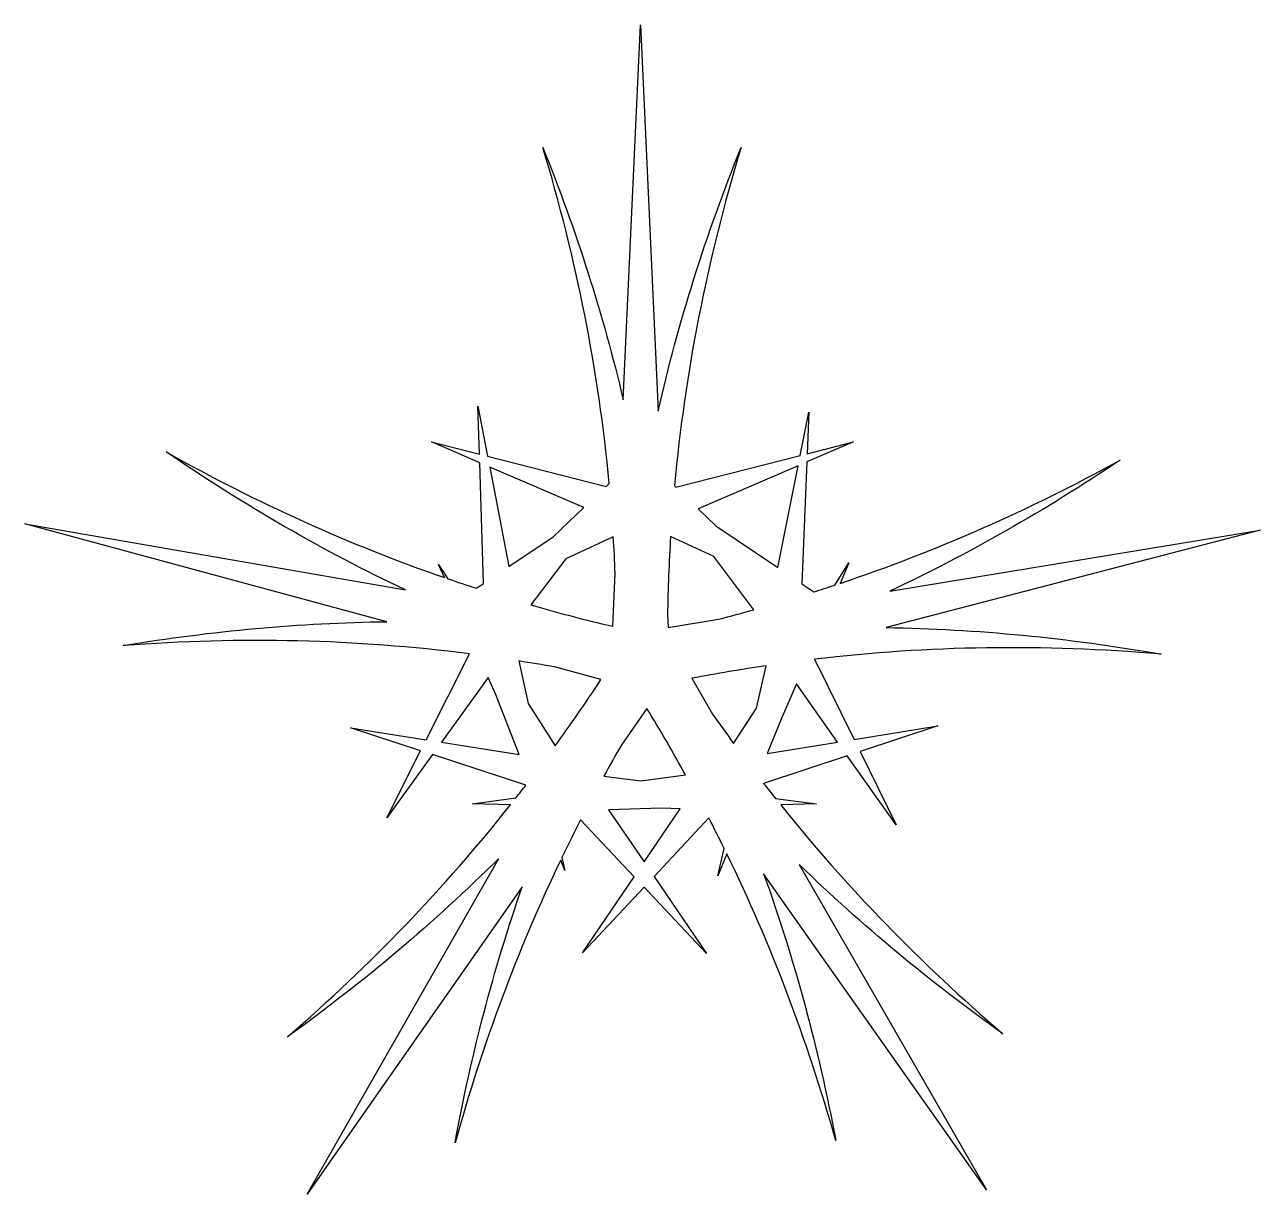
# Model space of a CAD drawing. Header units: centimetres. Extents: x -10.1 to 10.1, y -9.5 to 9.5.
import ezdxf

# ---------------------------------------------------------------- set-up
doc = ezdxf.new("R2010")
doc.units = ezdxf.units.CM
doc.header["$MEASUREMENT"] = 0
doc.layers.add('Camada 1', color=7, linetype='Continuous')

msp = doc.modelspace()

# ---------------------------------------------------------------- linework, layer by layer
at = {"layer": 'Camada 1'}
for points, knots in [([(10.07799, 1.29271), (10.07799, 1.29271), (4.03689, 0.30132), (4.03689, 0.30132), (4.03689, 0.30132), (5.32528, 0.90801), (6.56554, 1.61252), (7.79159, 2.43563), (7.79159, 2.43563), (6.29183, 1.61405), (4.78801, 0.95108), (3.22187, 0.42548), (3.22187, 0.42548), (3.22187, 0.42548), (3.36837, 0.76253), (3.36837, 0.76253), (3.36837, 0.76253), (3.36837, 0.76253), (3.13519, 0.39762), (3.13519, 0.39762), (3.13519, 0.39762), (3.02219, 0.3601), (2.90812, 0.32362), (2.79359, 0.28713), (2.79359, 0.28713), (2.79359, 0.28713), (2.601, 0.41638), (2.601, 0.41638), (2.601, 0.41638), (2.601, 0.41638), (2.6826, 2.40576), (2.6826, 2.40576), (2.6826, 2.40576), (2.6826, 2.40576), (3.43933, 2.73215), (3.43933, 2.73215), (3.43933, 2.73215), (3.43933, 2.73215), (2.68818, 2.54107), (2.68818, 2.54107), (2.68818, 2.54107), (2.68818, 2.54107), (2.71607, 3.21618), (2.71607, 3.21618), (2.71607, 3.21618), (2.71607, 3.21618), (2.57362, 2.51167), (2.57362, 2.51167), (2.57362, 2.51167), (2.57362, 2.51167), (0.54371, 1.99417), (0.54371, 1.99417), (0.54371, 1.99417), (0.54371, 1.99417), (0.52191, 2.01547), (0.52191, 2.01547), (0.52191, 2.01547), (0.69273, 3.87861), (1.05108, 5.68857), (1.6081, 7.53653), (1.6081, 7.53653), (1.03181, 6.10521), (0.58527, 4.68604), (0.25484, 3.23493), (0.25484, 3.23493), (0.25484, 3.23493), (-0.03459, 9.53655), (-0.03459, 9.53655), (-0.03459, 9.53655), (-0.03459, 9.53655), (-0.3154, 3.42145), (-0.3154, 3.42145), (-0.3154, 3.42145), (-0.64179, 4.80768), (-1.07441, 6.16653), (-1.62559, 7.53651), (-1.62559, 7.53651), (-1.07264, 5.70223), (-0.7163, 3.90497), (-0.54347, 2.05651), (-0.54347, 2.05651), (-0.54347, 2.05651), (-0.59517, 2.00735), (-0.59517, 2.00735), (-0.59517, 2.00735), (-0.59517, 2.00735), (-2.52676, 2.4995), (-2.52676, 2.4995), (-2.52676, 2.4995), (-2.52676, 2.4995), (-2.68363, 3.31807), (-2.68363, 3.31807), (-2.68363, 3.31807), (-2.68363, 3.31807), (-2.65905, 2.53347), (-2.65905, 2.53347), (-2.65905, 2.53347), (-2.65905, 2.53347), (-3.44036, 2.73215), (-3.44036, 2.73215), (-3.44036, 2.73215), (-3.44036, 2.73215), (-2.65449, 2.39258), (-2.65449, 2.39258), (-2.65449, 2.39258), (-2.65449, 2.39258), (-2.59239, 0.42297), (-2.59239, 0.42297), (-2.59239, 0.42297), (-2.59239, 0.42297), (-2.70796, 0.34542), (-2.70796, 0.34542), (-2.70796, 0.34542), (-2.86507, 0.39662), (-3.02094, 0.44882), (-3.17654, 0.50203), (-3.17654, 0.50203), (-3.17654, 0.50203), (-3.32606, 0.73365), (-3.32606, 0.73365), (-3.32606, 0.73365), (-3.32606, 0.73365), (-3.23229, 0.52026), (-3.23229, 0.52026), (-3.23229, 0.52026), (-4.78907, 1.06004), (-6.28198, 1.73568), (-7.77008, 2.56943), (-7.77008, 2.56943), (-6.49738, 1.69765), (-5.20849, 0.95462), (-3.86359, 0.31801), (-3.86359, 0.31801), (-3.86359, 0.31801), (-10.07799, 1.39812), (-10.07799, 1.39812), (-10.07799, 1.39812), (-10.07799, 1.39812), (-4.16818, -0.19843), (-4.16818, -0.19843), (-4.16818, -0.19843), (-5.59193, -0.21719), (-7.01285, -0.34594), (-8.46978, -0.58769), (-8.46978, -0.58769), (-6.53718, -0.44272), (-4.68542, -0.4853), (-2.82124, -0.72403), (-2.82124, -0.72403), (-2.82124, -0.72403), (-3.52905, -2.12545), (-3.52905, -2.12545), (-3.52905, -2.12545), (-3.52905, -2.12545), (-4.76574, -1.92979), (-4.76574, -1.92979), (-4.76574, -1.92979), (-4.76574, -1.92979), (-3.61901, -2.30333), (-3.61901, -2.30333), (-3.61901, -2.30333), (-3.61901, -2.30333), (-4.17172, -3.39863), (-4.17172, -3.39863), (-4.17172, -3.39863), (-4.17172, -3.39863), (-3.42615, -2.36668), (-3.42615, -2.36668), (-3.42615, -2.36668), (-3.42615, -2.36668), (-1.90054, -2.86338), (-1.90054, -2.86338), (-1.90054, -2.86338), (-1.95428, -2.93384), (-2.01002, -3.00173), (-2.06477, -3.07169), (-2.06477, -3.07169), (-2.06477, -3.07169), (-2.78018, -3.1685), (-2.78018, -3.1685), (-2.78018, -3.1685), (-2.78018, -3.1685), (-2.15246, -3.18321), (-2.15246, -3.18321), (-2.15246, -3.18321), (-3.23355, -4.54661), (-4.4287, -5.79094), (-5.78934, -6.96781), (-5.78934, -6.96781), (-4.53717, -6.06717), (-3.40058, -5.10721), (-2.34457, -4.05853), (-2.34457, -4.05853), (-2.34457, -4.05853), (-5.47205, -9.53655), (-5.47205, -9.53655), (-5.47205, -9.53655), (-5.47205, -9.53655), (-1.9624, -4.52029), (-1.9624, -4.52029), (-1.9624, -4.52029), (-2.42844, -5.86649), (-2.79033, -7.2456), (-3.05743, -8.69822), (-3.05743, -8.69822), (-2.6043, -7.07378), (-2.03892, -5.55476), (-1.33467, -4.08592), (-1.33467, -4.08592), (-1.33467, -4.08592), (-1.26802, -4.25573), (-1.26802, -4.25573), (-1.26802, -4.25573), (-1.26802, -4.25573), (-1.31438, -4.04385), (-1.31438, -4.04385), (-1.31438, -4.04385), (-1.21606, -3.83909), (-1.11494, -3.63536), (-1.01077, -3.43208), (-1.01077, -3.43208), (-1.01077, -3.43208), (-0.13698, -4.35757), (-0.13698, -4.35757), (-0.13698, -4.35757), (-0.13698, -4.35757), (-0.97682, -5.60087), (-0.97682, -5.60087), (-0.97682, -5.60087), (-0.97682, -5.60087), (0.02521, -4.52939), (0.02521, -4.52939), (0.02521, -4.52939), (0.02521, -4.52939), (1.0465, -5.61048), (1.0465, -5.61048), (1.0465, -5.61048), (1.0465, -5.61048), (0.18944, -4.35453), (0.18944, -4.35453), (0.18944, -4.35453), (0.18944, -4.35453), (1.08249, -3.40015), (1.08249, -3.40015), (1.08249, -3.40015), (1.16763, -3.56488), (1.24973, -3.73059), (1.33186, -3.89683), (1.33186, -3.89683), (1.33186, -3.89683), (1.22846, -4.34387), (1.22846, -4.34387), (1.22846, -4.34387), (1.22846, -4.34387), (1.37493, -3.9825), (1.37493, -3.9825), (1.37493, -3.9825), (2.10177, -5.4716), (2.68615, -7.0119), (3.15346, -8.66219), (3.15346, -8.66219), (2.8676, -7.14573), (2.47935, -5.70933), (1.97659, -4.30889), (1.97659, -4.30889), (1.97659, -4.30889), (5.61418, -9.46204), (5.61418, -9.46204), (5.61418, -9.46204), (5.61418, -9.46204), (2.55689, -4.15839), (2.55689, -4.15839), (2.55689, -4.15839), (3.57868, -5.15029), (4.67549, -6.06262), (5.87823, -6.92019), (5.87823, -6.92019), (4.52497, -5.75851), (3.33389, -4.53193), (2.25428, -3.18679), (2.25428, -3.18679), (2.25428, -3.18679), (2.83869, -3.17107), (2.83869, -3.17107), (2.83869, -3.17107), (2.83869, -3.17107), (2.17168, -3.08341), (2.17168, -3.08341), (2.17168, -3.08341), (2.10627, -3.00078), (2.03939, -2.91918), (1.97451, -2.83505), (1.97451, -2.83505), (1.97451, -2.83505), (3.33995, -2.38394), (3.33995, -2.38394), (3.33995, -2.38394), (3.33995, -2.38394), (4.14076, -3.51421), (4.14076, -3.51421), (4.14076, -3.51421), (4.14076, -3.51421), (3.54928, -2.31504), (3.54928, -2.31504), (3.54928, -2.31504), (3.54928, -2.31504), (4.81894, -1.89486), (4.81894, -1.89486), (4.81894, -1.89486), (4.81894, -1.89486), (3.45147, -2.11735), (3.45147, -2.11735), (3.45147, -2.11735), (3.45147, -2.11735), (2.80724, -0.81123), (2.80724, -0.81123), (2.80724, -0.81123), (4.67499, -0.59022), (6.5285, -0.56488), (8.46109, -0.7281), (8.46109, -0.7281), (6.94156, -0.46098), (5.46106, -0.31805), (3.97299, -0.29474), (3.97299, -0.29474), (3.97299, -0.29474), (10.07799, 1.29271), (10.07799, 1.29271)], [0, 0, 0, 0, 0.01204819, 0.01204819, 0.01204819, 0.01204819, 0.02409639, 0.02409639, 0.02409639, 0.02409639, 0.03614458, 0.03614458, 0.03614458, 0.03614458, 0.04819277, 0.04819277, 0.04819277, 0.04819277, 0.06024096, 0.06024096, 0.06024096, 0.06024096, 0.07228916, 0.07228916, 0.07228916, 0.07228916, 0.08433735, 0.08433735, 0.08433735, 0.08433735, 0.09638554, 0.09638554, 0.09638554, 0.09638554, 0.10843373, 0.10843373, 0.10843373, 0.10843373, 0.12048193, 0.12048193, 0.12048193, 0.12048193, 0.13253012, 0.13253012, 0.13253012, 0.13253012, 0.14457831, 0.14457831, 0.14457831, 0.14457831, 0.15662651, 0.15662651, 0.15662651, 0.15662651, 0.1686747, 0.1686747, 0.1686747, 0.1686747, 0.18072289, 0.18072289, 0.18072289, 0.18072289, 0.19277108, 0.19277108, 0.19277108, 0.19277108, 0.20481928, 0.20481928, 0.20481928, 0.20481928, 0.21686747, 0.21686747, 0.21686747, 0.21686747, 0.22891566, 0.22891566, 0.22891566, 0.22891566, 0.24096386, 0.24096386, 0.24096386, 0.24096386, 0.25301205, 0.25301205, 0.25301205, 0.25301205, 0.26506024, 0.26506024, 0.26506024, 0.26506024, 0.27710843, 0.27710843, 0.27710843, 0.27710843, 0.28915663, 0.28915663, 0.28915663, 0.28915663, 0.30120482, 0.30120482, 0.30120482, 0.30120482, 0.31325301, 0.31325301, 0.31325301, 0.31325301, 0.3253012, 0.3253012, 0.3253012, 0.3253012, 0.3373494, 0.3373494, 0.3373494, 0.3373494, 0.34939759, 0.34939759, 0.34939759, 0.34939759, 0.36144578, 0.36144578, 0.36144578, 0.36144578, 0.37349398, 0.37349398, 0.37349398, 0.37349398, 0.38554217, 0.38554217, 0.38554217, 0.38554217, 0.39759036, 0.39759036, 0.39759036, 0.39759036, 0.40963855, 0.40963855, 0.40963855, 0.40963855, 0.42168675, 0.42168675, 0.42168675, 0.42168675, 0.43373494, 0.43373494, 0.43373494, 0.43373494, 0.44578313, 0.44578313, 0.44578313, 0.44578313, 0.45783133, 0.45783133, 0.45783133, 0.45783133, 0.46987952, 0.46987952, 0.46987952, 0.46987952, 0.48192771, 0.48192771, 0.48192771, 0.48192771, 0.4939759, 0.4939759, 0.4939759, 0.4939759, 0.5060241, 0.5060241, 0.5060241, 0.5060241, 0.51807229, 0.51807229, 0.51807229, 0.51807229, 0.53012048, 0.53012048, 0.53012048, 0.53012048, 0.54216867, 0.54216867, 0.54216867, 0.54216867, 0.55421687, 0.55421687, 0.55421687, 0.55421687, 0.56626506, 0.56626506, 0.56626506, 0.56626506, 0.57831325, 0.57831325, 0.57831325, 0.57831325, 0.59036145, 0.59036145, 0.59036145, 0.59036145, 0.60240964, 0.60240964, 0.60240964, 0.60240964, 0.61445783, 0.61445783, 0.61445783, 0.61445783, 0.62650602, 0.62650602, 0.62650602, 0.62650602, 0.63855422, 0.63855422, 0.63855422, 0.63855422, 0.65060241, 0.65060241, 0.65060241, 0.65060241, 0.6626506, 0.6626506, 0.6626506, 0.6626506, 0.6746988, 0.6746988, 0.6746988, 0.6746988, 0.68674699, 0.68674699, 0.68674699, 0.68674699, 0.69879518, 0.69879518, 0.69879518, 0.69879518, 0.71084337, 0.71084337, 0.71084337, 0.71084337, 0.72289157, 0.72289157, 0.72289157, 0.72289157, 0.73493976, 0.73493976, 0.73493976, 0.73493976, 0.74698795, 0.74698795, 0.74698795, 0.74698795, 0.75903614, 0.75903614, 0.75903614, 0.75903614, 0.77108434, 0.77108434, 0.77108434, 0.77108434, 0.78313253, 0.78313253, 0.78313253, 0.78313253, 0.79518072, 0.79518072, 0.79518072, 0.79518072, 0.80722892, 0.80722892, 0.80722892, 0.80722892, 0.81927711, 0.81927711, 0.81927711, 0.81927711, 0.8313253, 0.8313253, 0.8313253, 0.8313253, 0.84337349, 0.84337349, 0.84337349, 0.84337349, 0.85542169, 0.85542169, 0.85542169, 0.85542169, 0.86746988, 0.86746988, 0.86746988, 0.86746988, 0.87951807, 0.87951807, 0.87951807, 0.87951807, 0.89156627, 0.89156627, 0.89156627, 0.89156627, 0.90361446, 0.90361446, 0.90361446, 0.90361446, 0.91566265, 0.91566265, 0.91566265, 0.91566265, 0.92771084, 0.92771084, 0.92771084, 0.92771084, 0.93975904, 0.93975904, 0.93975904, 0.93975904, 0.95180723, 0.95180723, 0.95180723, 0.95180723, 0.96385542, 0.96385542, 0.96385542, 0.96385542, 0.97590361, 0.97590361, 0.97590361, 0.97590361, 1, 1, 1, 1]), ([(-2.49279, 2.32313), (-2.49279, 2.32313), (-0.95958, 1.6612), (-0.95958, 1.6612), (-0.95958, 1.6612), (-0.95958, 1.6612), (-1.45806, 1.1873), (-1.45806, 1.1873), (-1.45806, 1.1873), (-1.45806, 1.1873), (-2.18133, 0.7002), (-2.18133, 0.7002), (-2.18133, 0.7002), (-2.18133, 0.7002), (-2.49279, 2.32313), (-2.49279, 2.32313)], [0, 0, 0, 0, 0.2, 0.2, 0.2, 0.2, 0.4, 0.4, 0.4, 0.4, 0.6, 0.6, 0.6, 0.6, 1, 1, 1, 1]), ([(2.53967, 2.3439), (2.53967, 2.3439), (2.20516, 0.68398), (2.20516, 0.68398), (2.20516, 0.68398), (2.20516, 0.68398), (1.19501, 1.36364), (1.19501, 1.36364), (1.19501, 1.36364), (1.19501, 1.36364), (0.90913, 1.63987), (0.90913, 1.63987), (0.90913, 1.63987), (0.90913, 1.63987), (2.53967, 2.3439), (2.53967, 2.3439)], [0, 0, 0, 0, 0.2, 0.2, 0.2, 0.2, 0.4, 0.4, 0.4, 0.4, 0.6, 0.6, 0.6, 0.6, 1, 1, 1, 1]), ([(-0.47605, 1.18424), (-0.46391, 0.98758), (-0.45375, 0.7899), (-0.44565, 0.59123), (-0.44565, 0.59123), (-0.44565, 0.59123), (-0.48521, -0.26938), (-0.48521, -0.26938), (-0.48521, -0.26938), (-0.48521, -0.26938), (-0.58607, -0.25165), (-0.58607, -0.25165), (-0.58607, -0.25165), (-1.00472, -0.15129), (-1.41654, -0.04231), (-1.82379, 0.07527), (-1.82379, 0.07527), (-1.82379, 0.07527), (-1.25131, 0.82388), (-1.25131, 0.82388), (-1.25131, 0.82388), (-1.25131, 0.82388), (-0.47605, 1.18424), (-0.47605, 1.18424)], [0, 0, 0, 0, 0.14285714, 0.14285714, 0.14285714, 0.14285714, 0.28571429, 0.28571429, 0.28571429, 0.28571429, 0.42857143, 0.42857143, 0.42857143, 0.42857143, 0.57142857, 0.57142857, 0.57142857, 0.57142857, 0.71428571, 0.71428571, 0.71428571, 0.71428571, 1, 1, 1, 1]), ([(1.81487, -0.0043), (1.62532, -0.05753), (1.43374, -0.1082), (1.24162, -0.15739), (1.24162, -0.15739), (1.24162, -0.15739), (0.41699, -0.29272), (0.41699, -0.29272), (0.41699, -0.29272), (0.41699, -0.29272), (0.40736, -0.09047), (0.40736, -0.09047), (0.40736, -0.09047), (0.41495, 0.34085), (0.43218, 0.76813), (0.45856, 1.19133), (0.45856, 1.19133), (0.45856, 1.19133), (1.1641, 0.86444), (1.1641, 0.86444), (1.1641, 0.86444), (1.1641, 0.86444), (1.81487, -0.0043), (1.81487, -0.0043)], [0, 0, 0, 0, 0.14285714, 0.14285714, 0.14285714, 0.14285714, 0.28571429, 0.28571429, 0.28571429, 0.28571429, 0.42857143, 0.42857143, 0.42857143, 0.42857143, 0.57142857, 0.57142857, 0.57142857, 0.57142857, 0.71428571, 0.71428571, 0.71428571, 0.71428571, 1, 1, 1, 1]), ([(-2.01865, -0.83959), (-1.82453, -0.86949), (-1.62963, -0.90243), (-1.43426, -0.93741), (-1.43426, -0.93741), (-1.43426, -0.93741), (-0.6793, -1.14167), (-0.6793, -1.14167), (-0.6793, -1.14167), (-0.6793, -1.14167), (-0.69552, -1.16956), (-0.69552, -1.16956), (-0.69552, -1.16956), (-0.93171, -1.52892), (-1.175, -1.87915), (-1.4231, -2.22228), (-1.4231, -2.22228), (-1.4231, -2.22228), (-1.86556, -1.5345), (-1.86556, -1.5345), (-1.86556, -1.5345), (-1.86556, -1.5345), (-2.01865, -0.83959), (-2.01865, -0.83959)], [0, 0, 0, 0, 0.14285714, 0.14285714, 0.14285714, 0.14285714, 0.28571429, 0.28571429, 0.28571429, 0.28571429, 0.42857143, 0.42857143, 0.42857143, 0.42857143, 0.57142857, 0.57142857, 0.57142857, 0.57142857, 0.71428571, 0.71428571, 0.71428571, 0.71428571, 1, 1, 1, 1]), ([(1.48697, -2.18727), (1.3714, -2.02812), (1.25633, -1.86697), (1.14232, -1.70478), (1.14232, -1.70478), (1.14232, -1.70478), (0.80728, -1.12241), (0.80728, -1.12241), (0.80728, -1.12241), (1.21125, -1.04486), (1.61418, -0.97694), (2.01561, -0.91765), (2.01561, -0.91765), (2.01561, -0.91765), (1.85747, -1.60745), (1.85747, -1.60745), (1.85747, -1.60745), (1.85747, -1.60745), (1.48697, -2.18727), (1.48697, -2.18727)], [0, 0, 0, 0, 0.16666667, 0.16666667, 0.16666667, 0.16666667, 0.33333333, 0.33333333, 0.33333333, 0.33333333, 0.5, 0.5, 0.5, 0.5, 0.66666667, 0.66666667, 0.66666667, 0.66666667, 1, 1, 1, 1]), ([(-2.51689, -1.10822), (-2.51689, -1.10822), (-2.40005, -1.37431), (-2.40005, -1.37431), (-2.40005, -1.37431), (-2.40005, -1.37431), (-2.01053, -2.3657), (-2.01053, -2.3657), (-2.01053, -2.3657), (-2.01053, -2.3657), (-3.28042, -2.16451), (-3.28042, -2.16451), (-3.28042, -2.16451), (-3.28042, -2.16451), (-2.51689, -1.10822), (-2.51689, -1.10822)], [0, 0, 0, 0, 0.2, 0.2, 0.2, 0.2, 0.4, 0.4, 0.4, 0.4, 0.6, 0.6, 0.6, 0.6, 1, 1, 1, 1]), ([(3.18234, -2.16092), (3.18234, -2.16092), (2.03487, -2.34745), (2.03487, -2.34745), (2.03487, -2.34745), (2.03487, -2.34745), (2.2609, -1.78891), (2.2609, -1.78891), (2.2609, -1.78891), (2.2609, -1.78891), (2.51077, -1.21312), (2.51077, -1.21312), (2.51077, -1.21312), (2.51077, -1.21312), (3.18234, -2.16092), (3.18234, -2.16092)], [0, 0, 0, 0, 0.2, 0.2, 0.2, 0.2, 0.4, 0.4, 0.4, 0.4, 0.6, 0.6, 0.6, 0.6, 1, 1, 1, 1]), ([(-0.62964, -2.71644), (-0.53484, -2.54409), (-0.43755, -2.37179), (-0.3387, -2.20045), (-0.3387, -2.20045), (-0.3387, -2.20045), (0.07135, -1.61403), (0.07135, -1.61403), (0.07135, -1.61403), (0.29183, -1.97339), (0.50267, -2.33428), (0.70389, -2.69718), (0.70389, -2.69718), (0.70389, -2.69718), (-0.02546, -2.79553), (-0.02546, -2.79553), (-0.02546, -2.79553), (-0.02546, -2.79553), (-0.62964, -2.71644), (-0.62964, -2.71644)], [0, 0, 0, 0, 0.16666667, 0.16666667, 0.16666667, 0.16666667, 0.33333333, 0.33333333, 0.33333333, 0.33333333, 0.5, 0.5, 0.5, 0.5, 0.66666667, 0.66666667, 0.66666667, 0.66666667, 1, 1, 1, 1]), ([(0.02623, -4.11534), (0.02623, -4.11534), (-0.5536, -3.26537), (-0.5536, -3.26537), (-0.5536, -3.26537), (-0.5536, -3.26537), (0.31058, -3.24103), (0.31058, -3.24103), (0.31058, -3.24103), (0.31058, -3.24103), (0.61265, -3.24862), (0.61265, -3.24862), (0.61265, -3.24862), (0.61265, -3.24862), (0.02623, -4.11534), (0.02623, -4.11534)], [0, 0, 0, 0, 0.2, 0.2, 0.2, 0.2, 0.4, 0.4, 0.4, 0.4, 0.6, 0.6, 0.6, 0.6, 1, 1, 1, 1])]:
    msp.add_open_spline(points, degree=3, knots=knots, dxfattribs=at)

doc.saveas('drawing.dxf')
